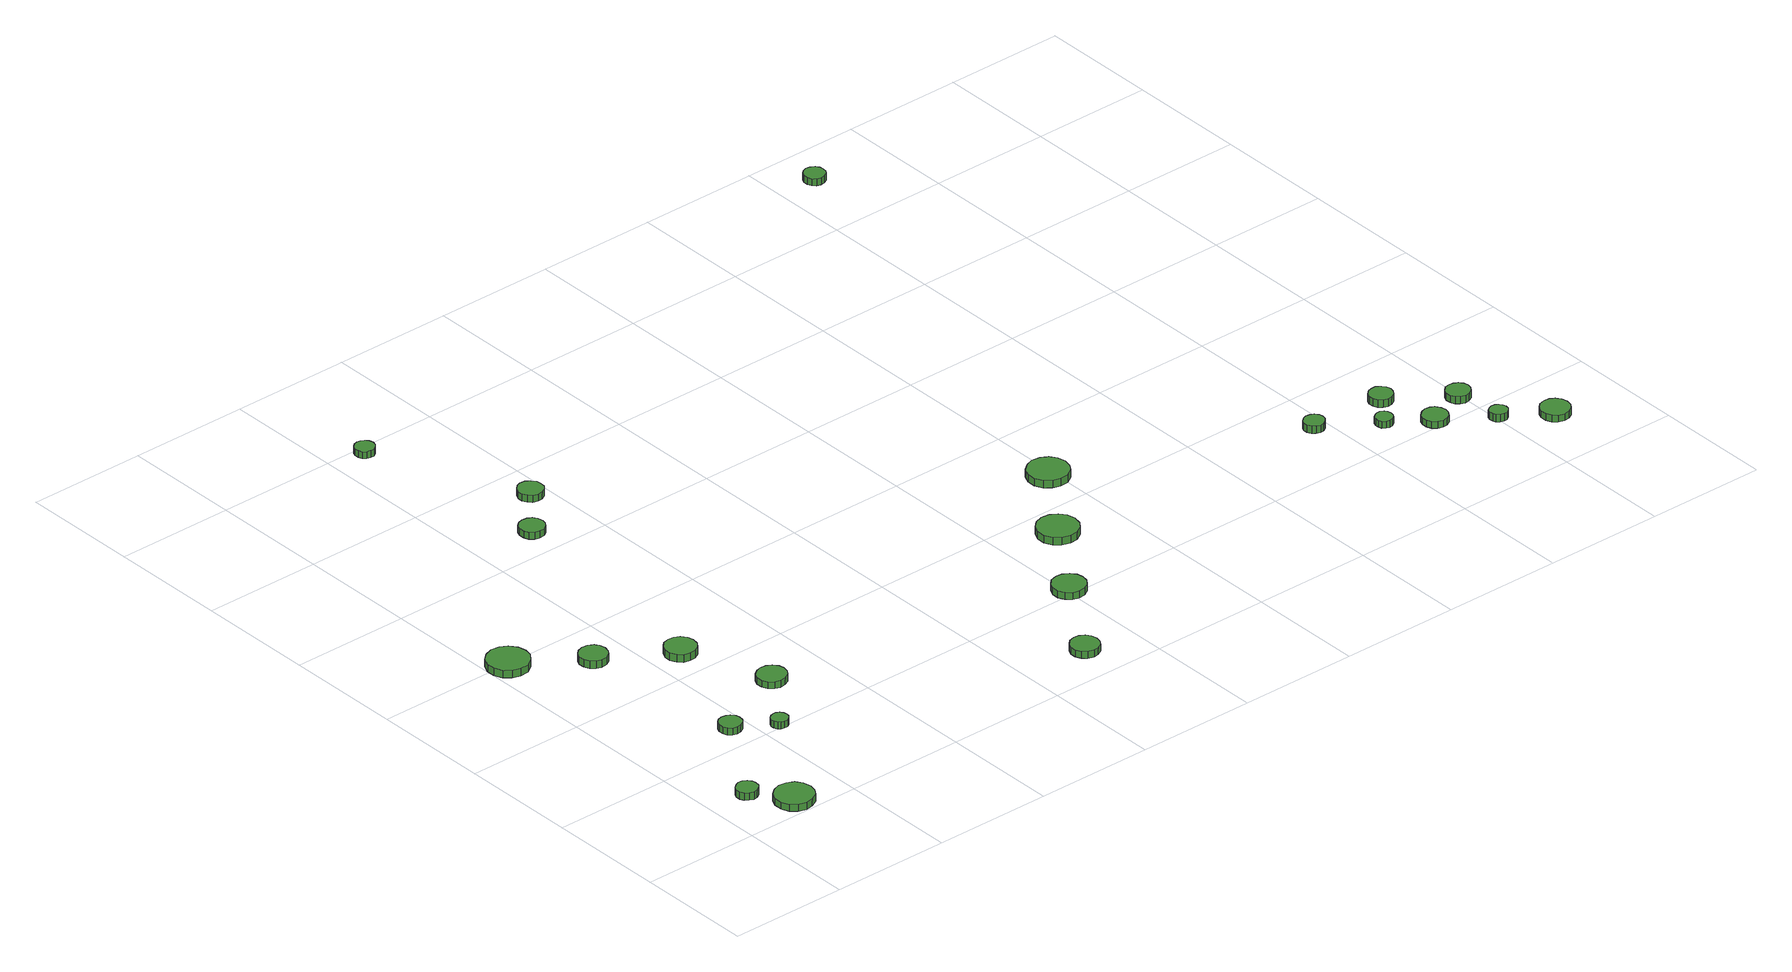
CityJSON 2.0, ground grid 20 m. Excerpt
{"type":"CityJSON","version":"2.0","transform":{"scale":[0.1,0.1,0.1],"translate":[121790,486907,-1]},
"CityObjects":{
"tree1":{"type":"SolitaryVegetationObject","attributes":{"function":"something"},"geometry":[{"type":"MultiSurface","lod":"1","boundaries":[[[0,1,2,3,4,5,6,7,8,9,10,11,12,13,14]],[[15,16,17,18,19,20,21,22,23,24,25,26,27,28,29]],[[0,29,28,1]],[[1,28,27,2]],[[2,27,26,3]],[[3,26,25,4]],[[4,25,24,5]],[[5,24,23,6]],[[6,23,22,7]],[[7,22,21,8]],[[8,21,20,9]],[[9,20,19,10]],[[10,19,18,11]],[[11,18,17,12]],[[12,17,16,13]],[[13,16,15,14]],[[14,15,29,0]]]}]},
"tree2":{"type":"SolitaryVegetationObject","attributes":{"function":"something"},"geometry":[{"type":"MultiSurface","lod":"1","boundaries":[[[30,31,32,33,34,35,36,37,38,39,40,41,42,43,44]],[[45,46,47,48,49,50,51,52,53,54,55,56,57,58,59]],[[30,59,58,31]],[[31,58,57,32]],[[32,57,56,33]],[[33,56,55,34]],[[34,55,54,35]],[[35,54,53,36]],[[36,53,52,37]],[[37,52,51,38]],[[38,51,50,39]],[[39,50,49,40]],[[40,49,48,41]],[[41,48,47,42]],[[42,47,46,43]],[[43,46,45,44]],[[44,45,59,30]]]}]},
"tree3":{"type":"SolitaryVegetationObject","attributes":{"function":"something"},"geometry":[{"type":"MultiSurface","lod":"1","boundaries":[[[60,61,62,63,64,65,66,67,68,69,70,71,72,73,74]],[[75,76,77,78,79,80,81,82,83,84,85,86,87,88,89]],[[60,89,88,61]],[[61,88,87,62]],[[62,87,86,63]],[[63,86,85,64]],[[64,85,84,65]],[[65,84,83,66]],[[66,83,82,67]],[[67,82,81,68]],[[68,81,80,69]],[[69,80,79,70]],[[70,79,78,71]],[[71,78,77,72]],[[72,77,76,73]],[[73,76,75,74]],[[74,75,89,60]]]}]},
"tree4":{"type":"SolitaryVegetationObject","attributes":{"function":"something"},"geometry":[{"type":"MultiSurface","lod":"1","boundaries":[[[90,91,92,93,94,95,96,97,98,99,100,101,102,103,104]],[[105,106,107,108,109,110,111,112,113,114,115,116,117,118,119]],[[90,119,118,91]],[[91,118,117,92]],[[92,117,116,93]],[[93,116,115,94]],[[94,115,114,95]],[[95,114,113,96]],[[96,113,112,97]],[[97,112,111,98]],[[98,111,110,99]],[[99,110,109,100]],[[100,109,108,101]],[[101,108,107,102]],[[102,107,106,103]],[[103,106,105,104]],[[104,105,119,90]]]}]},
"tree5":{"type":"SolitaryVegetationObject","attributes":{"function":"something"},"geometry":[{"type":"MultiSurface","lod":"1","boundaries":[[[120,121,122,123,124,125,126,127,128,129,130,131,132,133,134]],[[135,136,137,138,139,140,141,142,143,144,145,146,147,148,149]],[[120,149,148,121]],[[121,148,147,122]],[[122,147,146,123]],[[123,146,145,124]],[[124,145,144,125]],[[125,144,143,126]],[[126,143,142,127]],[[127,142,141,128]],[[128,141,140,129]],[[129,140,139,130]],[[130,139,138,131]],[[131,138,137,132]],[[132,137,136,133]],[[133,136,135,134]],[[134,135,149,120]]]}]},
"tree6":{"type":"SolitaryVegetationObject","attributes":{"function":"something"},"geometry":[{"type":"MultiSurface","lod":"1","boundaries":[[[150,151,152,153,154,155,156,157,158,159,160,161,162,163,164]],[[165,166,167,168,169,170,171,172,173,174,175,176,177,178,179]],[[150,179,178,151]],[[151,178,177,152]],[[152,177,176,153]],[[153,176,175,154]],[[154,175,174,155]],[[155,174,173,156]],[[156,173,172,157]],[[157,172,171,158]],[[158,171,170,159]],[[159,170,169,160]],[[160,169,168,161]],[[161,168,167,162]],[[162,167,166,163]],[[163,166,165,164]],[[164,165,179,150]]]}]},
"tree7":{"type":"SolitaryVegetationObject","attributes":{"function":"something"},"geometry":[{"type":"MultiSurface","lod":"1","boundaries":[[[180,181,182,183,184,185,186,187,188,189,190,191,192,193,194]],[[195,196,197,198,199,200,201,202,203,204,205,206,207,208,209]],[[180,209,208,181]],[[181,208,207,182]],[[182,207,206,183]],[[183,206,205,184]],[[184,205,204,185]],[[185,204,203,186]],[[186,203,202,187]],[[187,202,201,188]],[[188,201,200,189]],[[189,200,199,190]],[[190,199,198,191]],[[191,198,197,192]],[[192,197,196,193]],[[193,196,195,194]],[[194,195,209,180]]]}]},
"tree8":{"type":"SolitaryVegetationObject","attributes":{"function":"something"},"geometry":[{"type":"MultiSurface","lod":"1","boundaries":[[[210,211,212,213,214,215,216,217,218,219,220,221,222,223,224]],[[225,226,227,228,229,230,231,232,233,234,235,236,237,238,239]],[[210,239,238,211]],[[211,238,237,212]],[[212,237,236,213]],[[213,236,235,214]],[[214,235,234,215]],[[215,234,233,216]],[[216,233,232,217]],[[217,232,231,218]],[[218,231,230,219]],[[219,230,229,220]],[[220,229,228,221]],[[221,228,227,222]],[[222,227,226,223]],[[223,226,225,224]],[[224,225,239,210]]]}]},
"tree9":{"type":"SolitaryVegetationObject","attributes":{"function":"something"},"geometry":[{"type":"MultiSurface","lod":"1","boundaries":[[[240,241,242,243,244,245,246,247,248,249,250,251,252,253,254]],[[255,256,257,258,259,260,261,262,263,264,265,266,267,268,269]],[[240,269,268,241]],[[241,268,267,242]],[[242,267,266,243]],[[243,266,265,244]],[[244,265,264,245]],[[245,264,263,246]],[[246,263,262,247]],[[247,262,261,248]],[[248,261,260,249]],[[249,260,259,250]],[[250,259,258,251]],[[251,258,257,252]],[[252,257,256,253]],[[253,256,255,254]],[[254,255,269,240]]]}]},
"tree10":{"type":"SolitaryVegetationObject","attributes":{"function":"something"},"geometry":[{"type":"MultiSurface","lod":"1","boundaries":[[[270,271,272,273,274,275,276,277,278,279,280,281,282,283,284]],[[285,286,287,288,289,290,291,292,293,294,295,296,297,298,299]],[[270,299,298,271]],[[271,298,297,272]],[[272,297,296,273]],[[273,296,295,274]],[[274,295,294,275]],[[275,294,293,276]],[[276,293,292,277]],[[277,292,291,278]],[[278,291,290,279]],[[279,290,289,280]],[[280,289,288,281]],[[281,288,287,282]],[[282,287,286,283]],[[283,286,285,284]],[[284,285,299,270]]]}]},
"tree11":{"type":"SolitaryVegetationObject","attributes":{"function":"something"},"geometry":[{"type":"MultiSurface","lod":"1","boundaries":[[[300,301,302,303,304,305,306,307,308,309,310,311,312,313,314]],[[315,316,317,318,319,320,321,322,323,324,325,326,327,328,329]],[[300,329,328,301]],[[301,328,327,302]],[[302,327,326,303]],[[303,326,325,304]],[[304,325,324,305]],[[305,324,323,306]],[[306,323,322,307]],[[307,322,321,308]],[[308,321,320,309]],[[309,320,319,310]],[[310,319,318,311]],[[311,318,317,312]],[[312,317,316,313]],[[313,316,315,314]],[[314,315,329,300]]]}]},
"tree12":{"type":"SolitaryVegetationObject","attributes":{"function":"something"},"geometry":[{"type":"MultiSurface","lod":"1","boundaries":[[[330,331,332,333,334,335,336,337,338,339,340,341,342,343,344]],[[345,346,347,348,349,350,351,352,353,354,355,356,357,358,359]],[[330,359,358,331]],[[331,358,357,332]],[[332,357,356,333]],[[333,356,355,334]],[[334,355,354,335]],[[335,354,353,336]],[[336,353,352,337]],[[337,352,351,338]],[[338,351,350,339]],[[339,350,349,340]],[[340,349,348,341]],[[341,348,347,342]],[[342,347,346,343]],[[343,346,345,344]],[[344,345,359,330]]]}]},
"tree13":{"type":"SolitaryVegetationObject","attributes":{"function":"something"},"geometry":[{"type":"MultiSurface","lod":"1","boundaries":[[[360,361,362,363,364,365,366,367,368,369,370,371,372,373,374]],[[375,376,377,378,379,380,381,382,383,384,385,386,387,388,389]],[[360,389,388,361]],[[361,388,387,362]],[[362,387,386,363]],[[363,386,385,364]],[[364,385,384,365]],[[365,384,383,366]],[[366,383,382,367]],[[367,382,381,368]],[[368,381,380,369]],[[369,380,379,370]],[[370,379,378,371]],[[371,378,377,372]],[[372,377,376,373]],[[373,376,375,374]],[[374,375,389,360]]]}]},
"tree14":{"type":"SolitaryVegetationObject","attributes":{"function":"something"},"geometry":[{"type":"MultiSurface","lod":"1","boundaries":[[[390,391,392,393,394,395,396,397,398,399,400,401,402,403,404]],[[405,406,407,408,409,410,411,412,413,414,415,416,417,418,419]],[[390,419,418,391]],[[391,418,417,392]],[[392,417,416,393]],[[393,416,415,394]],[[394,415,414,395]],[[395,414,413,396]],[[396,413,412,397]],[[397,412,411,398]],[[398,411,410,399]],[[399,410,409,400]],[[400,409,408,401]],[[401,408,407,402]],[[402,407,406,403]],[[403,406,405,404]],[[404,405,419,390]]]}]},
"tree15":{"type":"SolitaryVegetationObject","attributes":{"function":"something"},"geometry":[{"type":"MultiSurface","lod":"1","boundaries":[[[420,421,422,423,424,425,426,427,428,429,430,431,432,433,434]],[[435,436,437,438,439,440,441,442,443,444,445,446,447,448,449]],[[420,449,448,421]],[[421,448,447,422]],[[422,447,446,423]],[[423,446,445,424]],[[424,445,444,425]],[[425,444,443,426]],[[426,443,442,427]],[[427,442,441,428]],[[428,441,440,429]],[[429,440,439,430]],[[430,439,438,431]],[[431,438,437,432]],[[432,437,436,433]],[[433,436,435,434]],[[434,435,449,420]]]}]},
"tree16":{"type":"SolitaryVegetationObject","attributes":{"function":"something"},"geometry":[{"type":"MultiSurface","lod":"1","boundaries":[[[450,451,452,453,454,455,456,457,458,459,460,461,462,463,464]],[[465,466,467,468,469,470,471,472,473,474,475,476,477,478,479]],[[450,479,478,451]],[[451,478,477,452]],[[452,477,476,453]],[[453,476,475,454]],[[454,475,474,455]],[[455,474,473,456]],[[456,473,472,457]],[[457,472,471,458]],[[458,471,470,459]],[[459,470,469,460]],[[460,469,468,461]],[[461,468,467,462]],[[462,467,466,463]],[[463,466,465,464]],[[464,465,479,450]]]}]},
"tree17":{"type":"SolitaryVegetationObject","attributes":{"function":"something"},"geometry":[{"type":"MultiSurface","lod":"1","boundaries":[[[480,481,482,483,484,485,486,487,488,489,490,491,492,493,494]],[[495,496,497,498,499,500,501,502,503,504,505,506,507,508,509]],[[480,509,508,481]],[[481,508,507,482]],[[482,507,506,483]],[[483,506,505,484]],[[484,505,504,485]],[[485,504,503,486]],[[486,503,502,487]],[[487,502,501,488]],[[488,501,500,489]],[[489,500,499,490]],[[490,499,498,491]],[[491,498,497,492]],[[492,497,496,493]],[[493,496,495,494]],[[494,495,509,480]]]}]},
"tree18":{"type":"SolitaryVegetationObject","attributes":{"function":"something"},"geometry":[{"type":"MultiSurface","lod":"1","boundaries":[[[510,511,512,513,514,515,516,517,518,519,520,521,522,523,524]],[[525,526,527,528,529,530,531,532,533,534,535,536,537,538,539]],[[510,539,538,511]],[[511,538,537,512]],[[512,537,536,513]],[[513,536,535,514]],[[514,535,534,515]],[[515,534,533,516]],[[516,533,532,517]],[[517,532,531,518]],[[518,531,530,519]],[[519,530,529,520]],[[520,529,528,521]],[[521,528,527,522]],[[522,527,526,523]],[[523,526,525,524]],[[524,525,539,510]]]}]},
"tree19":{"type":"SolitaryVegetationObject","attributes":{"function":"something"},"geometry":[{"type":"MultiSurface","lod":"1","boundaries":[[[540,541,542,543,544,545,546,547,548,549,550,551,552,553,554]],[[555,556,557,558,559,560,561,562,563,564,565,566,567,568,569]],[[540,569,568,541]],[[541,568,567,542]],[[542,567,566,543]],[[543,566,565,544]],[[544,565,564,545]],[[545,564,563,546]],[[546,563,562,547]],[[547,562,561,548]],[[548,561,560,549]],[[549,560,559,550]],[[550,559,558,551]],[[551,558,557,552]],[[552,557,556,553]],[[553,556,555,554]],[[554,555,569,540]]]}]},
"tree20":{"type":"SolitaryVegetationObject","attributes":{"function":"something"},"geometry":[{"type":"MultiSurface","lod":"1","boundaries":[[[570,571,572,573,574,575,576,577,578,579,580,581,582,583,584]],[[585,586,587,588,589,590,591,592,593,594,595,596,597,598,599]],[[570,599,598,571]],[[571,598,597,572]],[[572,597,596,573]],[[573,596,595,574]],[[574,595,594,575]],[[575,594,593,576]],[[576,593,592,577]],[[577,592,591,578]],[[578,591,590,579]],[[579,590,589,580]],[[580,589,588,581]],[[581,588,587,582]],[[582,587,586,583]],[[583,586,585,584]],[[584,585,599,570]]]}]},
"tree21":{"type":"SolitaryVegetationObject","attributes":{"function":"something"},"geometry":[{"type":"MultiSurface","lod":"1","boundaries":[[[600,601,602,603,604,605,606,607,608,609,610,611,612,613,614]],[[615,616,617,618,619,620,621,622,623,624,625,626,627,628,629]],[[600,629,628,601]],[[601,628,627,602]],[[602,627,626,603]],[[603,626,625,604]],[[604,625,624,605]],[[605,624,623,606]],[[606,623,622,607]],[[607,622,621,608]],[[608,621,620,609]],[[609,620,619,610]],[[610,619,618,611]],[[611,618,617,612]],[[612,617,616,613]],[[613,616,615,614]],[[614,615,629,600]]]}]},
"tree22":{"type":"SolitaryVegetationObject","attributes":{"function":"something"},"geometry":[{"type":"MultiSurface","lod":"1","boundaries":[[[630,631,632,633,634,635,636,637,638,639,640,641,642,643,644]],[[645,646,647,648,649,650,651,652,653,654,655,656,657,658,659]],[[630,659,658,631]],[[631,658,657,632]],[[632,657,656,633]],[[633,656,655,634]],[[634,655,654,635]],[[635,654,653,636]],[[636,653,652,637]],[[637,652,651,638]],[[638,651,650,639]],[[639,650,649,640]],[[640,649,648,641]],[[641,648,647,642]],[[642,647,646,643]],[[643,646,645,644]],[[644,645,659,630]]]}]},
"tree23":{"type":"SolitaryVegetationObject","attributes":{"function":"something"},"geometry":[{"type":"MultiSurface","lod":"1","boundaries":[[[660,661,662,663,664,665,666,667,668,669,670,671,672,673,674]],[[675,676,677,678,679,680,681,682,683,684,685,686,687,688,689]],[[660,689,688,661]],[[661,688,687,662]],[[662,687,686,663]],[[663,686,685,664]],[[664,685,684,665]],[[665,684,683,666]],[[666,683,682,667]],[[667,682,681,668]],[[668,681,680,669]],[[669,680,679,670]],[[670,679,678,671]],[[671,678,677,672]],[[672,677,676,673]],[[673,676,675,674]],[[674,675,689,660]]]}]}
},
"vertices":[
[87,91,19],[86,98,19],[81,104,19],[75,108,19],[68,109,19],[61,106,19],[55,101,19],[52,95,19],[52,87,19],[55,81,19],[61,76,19],[68,73,19],[75,74,19],[81,78,19],[86,84,19],[86,84,6],[81,78,6],[75,74,6],[68,73,6],[61,76,6],[55,81,6],[52,87,6],[52,95,6],[55,101,6],[61,106,6],[68,109,6],[75,108,6],[81,104,6],[86,98,6],[87,91,6],
[145,34,17],[142,47,17],[135,58,17],[123,64,17],[110,66,17],[97,61,17],[87,53,17],[82,41,17],[82,27,17],[87,15,17],[97,6,17],[110,2,17],[123,4,17],[135,10,17],[142,21,17],[142,21,5],[135,10,5],[123,4,5],[110,2,5],[97,6,5],[87,15,5],[82,27,5],[82,41,5],[87,53,5],[97,61,5],[110,66,5],[123,64,5],[135,58,5],[142,47,5],[145,34,5],
[69,595,19],[66,609,19],[57,621,19],[45,628,19],[30,630,19],[17,625,19],[6,616,19],[0,602,19],[0,588,19],[6,575,19],[17,565,19],[30,561,19],[45,562,19],[57,570,19],[66,581,19],[66,581,6],[57,570,6],[45,562,6],[30,561,6],[17,565,6],[6,575,6],[0,588,6],[0,602,6],[6,616,6],[17,625,6],[30,630,6],[45,628,6],[57,621,6],[66,609,6],[69,595,6],
[185,242,22],[184,249,22],[179,256,22],[172,259,22],[164,260,22],[157,258,22],[151,253,22],[148,246,22],[148,238,22],[151,231,22],[157,225,22],[164,223,22],[172,224,22],[179,228,22],[184,234,22],[184,234,10],[179,228,10],[172,224,10],[164,223,10],[157,225,10],[151,231,10],[148,238,10],[148,246,10],[151,253,10],[157,258,10],[164,260,10],[172,259,10],[179,256,10],[184,249,10],[185,242,10],
[245,204,21],[244,210,21],[240,215,21],[235,218,21],[229,218,21],[224,216,21],[220,213,21],[217,207,21],[217,202,21],[220,196,21],[224,192,21],[229,191,21],[235,191,21],[240,194,21],[244,199,21],[244,199,9],[240,194,9],[235,191,9],[229,191,9],[224,192,9],[220,196,9],[217,202,9],[217,207,9],[220,213,9],[224,216,9],[229,218,9],[235,218,9],[240,215,9],[244,210,9],[245,204,9],
[160,520,22],[158,530,22],[153,537,22],[144,542,22],[134,543,22],[125,540,22],[118,534,22],[114,525,22],[114,515,22],[118,506,22],[125,500,22],[134,497,22],[144,498,22],[153,503,22],[158,510,22],[158,510,9],[153,503,9],[144,498,9],[134,497,9],[125,500,9],[118,506,9],[114,515,9],[114,525,9],[118,534,9],[125,540,9],[134,543,9],[144,542,9],[153,537,9],[158,530,9],[160,520,9],
[267,443,29],[265,453,29],[258,462,29],[249,467,29],[239,468,29],[228,465,29],[221,458,29],[216,448,29],[216,437,29],[221,427,29],[228,420,29],[239,417,29],[249,418,29],[258,423,29],[265,432,29],[265,432,16],[258,423,16],[249,418,16],[239,417,16],[228,420,16],[221,427,16],[216,437,16],[216,448,16],[221,458,16],[228,465,16],[239,468,16],[249,467,16],[258,462,16],[265,453,16],[267,443,16],
[321,299,26],[319,308,26],[313,316,26],[304,321,26],[294,322,26],[285,319,26],[277,313,26],[273,304,26],[273,294,26],[277,285,26],[285,278,26],[294,275,26],[304,276,26],[313,281,26],[319,289,26],[319,289,14],[313,281,14],[304,276,14],[294,275,14],[285,278,14],[277,285,14],[273,294,14],[273,304,14],[277,313,14],[285,319,14],[294,322,14],[304,321,14],[313,316,14],[319,308,14],[321,299,14],
[322,850,22],[320,859,22],[315,866,22],[308,870,22],[299,871,22],[291,869,22],[284,863,22],[281,855,22],[281,846,22],[284,838,22],[291,832,22],[299,830,22],[308,831,22],[315,835,22],[320,842,22],[320,842,10],[315,835,10],[308,831,10],[299,830,10],[291,832,10],[284,838,10],[281,846,10],[281,855,10],[284,863,10],[291,869,10],[299,871,10],[308,870,10],[315,866,10],[320,859,10],[322,850,10],
[271,1178,24],[269,1185,24],[265,1190,24],[259,1193,24],[253,1194,24],[246,1192,24],[241,1187,24],[239,1181,24],[239,1175,24],[241,1168,24],[246,1164,24],[253,1162,24],[259,1162,24],[265,1166,24],[269,1171,24],[269,1171,12],[265,1166,12],[259,1162,12],[253,1162,12],[246,1164,12],[241,1168,12],[239,1175,12],[239,1181,12],[241,1187,12],[246,1192,12],[253,1194,12],[259,1193,12],[265,1190,12],[269,1185,12],[271,1178,12],
[385,928,24],[384,936,24],[378,943,24],[371,948,24],[362,949,24],[354,946,24],[348,940,24],[344,932,24],[344,924,24],[348,916,24],[354,910,24],[362,907,24],[371,908,24],[378,912,24],[384,919,24],[384,919,12],[378,912,12],[371,908,12],[362,907,12],[354,910,12],[348,916,12],[344,924,12],[344,932,12],[348,940,12],[354,946,12],[362,949,12],[371,948,12],[378,943,12],[384,936,12],[385,928,12],
[733,64,21],[731,74,21],[726,82,21],[717,87,21],[708,88,21],[698,85,21],[691,78,21],[687,69,21],[687,60,21],[691,51,21],[698,44,21],[708,41,21],[717,42,21],[726,47,21],[731,55,21],[731,55,9],[726,47,9],[717,42,9],[708,41,9],[698,44,9],[691,51,9],[687,60,9],[687,69,9],[691,78,9],[698,85,9],[708,88,9],[717,87,9],[726,82,9],[731,74,9],[733,64,9],
[826,204,24],[824,215,24],[817,224,24],[807,230,24],[796,231,24],[785,228,24],[777,220,24],[772,210,24],[772,198,24],[777,188,24],[785,180,24],[796,177,24],[807,178,24],[817,184,24],[824,193,24],[824,193,12],[817,184,12],[807,178,12],[796,177,12],[785,180,12],[777,188,12],[772,198,12],[772,210,12],[777,220,12],[785,228,12],[796,231,12],[807,230,12],[817,224,12],[824,215,12],[826,204,12],
[918,329,30],[915,343,30],[907,354,30],[895,361,30],[881,363,30],[867,358,30],[857,349,30],[851,336,30],[851,322,30],[857,309,30],[867,300,30],[881,296,30],[895,297,30],[907,304,30],[915,315,30],[915,315,17],[907,304,17],[895,297,17],[881,296,17],[867,300,17],[857,309,17],[851,322,17],[851,336,17],[857,349,17],[867,358,17],[881,363,17],[895,361,17],[907,354,17],[915,343,17],[918,329,17],
[1005,452,36],[1002,466,36],[994,477,36],[982,484,36],[968,486,36],[955,481,36],[944,472,36],[938,459,36],[938,445,36],[944,432,36],[955,423,36],[968,419,36],[982,420,36],[994,427,36],[1002,438,36],[1002,438,23],[994,427,23],[982,420,23],[968,419,23],[955,423,23],[944,432,23],[938,445,23],[938,459,23],[944,472,23],[955,481,23],[968,486,23],[982,484,23],[994,477,23],[1002,466,23],[1005,452,23],
[1379,299,34],[1378,306,34],[1373,312,34],[1367,315,34],[1360,316,34],[1354,314,34],[1348,309,34],[1345,303,34],[1345,296,34],[1348,289,34],[1354,285,34],[1360,282,34],[1367,283,34],[1373,287,34],[1378,292,34],[1378,292,21],[1373,287,21],[1367,283,21],[1360,282,21],[1354,285,21],[1348,289,21],[1345,296,21],[1345,303,21],[1348,309,21],[1354,314,21],[1360,316,21],[1367,315,21],[1373,312,21],[1378,306,21],[1379,299,21],
[1463,241,33],[1462,247,33],[1459,252,33],[1453,255,33],[1447,255,33],[1442,253,33],[1437,249,33],[1435,244,33],[1435,238,33],[1437,232,33],[1442,228,33],[1447,226,33],[1453,227,33],[1459,230,33],[1462,235,33],[1462,235,21],[1459,230,21],[1453,227,21],[1447,226,21],[1442,228,21],[1437,232,21],[1435,238,21],[1435,244,21],[1437,249,21],[1442,253,21],[1447,255,21],[1453,255,21],[1459,252,21],[1462,247,21],[1463,241,21],
[1532,197,32],[1530,205,32],[1525,213,32],[1518,217,32],[1509,218,32],[1501,215,32],[1494,209,32],[1491,201,32],[1491,193,32],[1494,185,32],[1501,179,32],[1509,176,32],[1518,177,32],[1525,181,32],[1530,189,32],[1530,189,20],[1525,181,20],[1518,177,20],[1509,176,20],[1501,179,20],[1494,185,20],[1491,193,20],[1491,201,20],[1494,209,20],[1501,215,20],[1509,218,20],[1518,217,20],[1525,213,20],[1530,205,20],[1532,197,20],
[1507,293,33],[1505,301,33],[1500,307,33],[1493,312,33],[1485,312,33],[1478,310,33],[1471,304,33],[1468,297,33],[1468,289,33],[1471,281,33],[1478,276,33],[1485,273,33],[1493,274,33],[1500,278,33],[1505,285,33],[1505,285,20],[1500,278,20],[1493,274,20],[1485,273,20],[1478,276,20],[1471,281,20],[1468,289,20],[1468,297,20],[1471,304,20],[1478,310,20],[1485,312,20],[1493,312,20],[1500,307,20],[1505,301,20],[1507,293,20],
[1606,145,32],[1605,151,32],[1601,156,32],[1596,159,32],[1590,160,32],[1584,158,32],[1579,154,32],[1577,148,32],[1577,142,32],[1579,137,32],[1584,133,32],[1590,131,32],[1596,131,32],[1601,134,32],[1605,139,32],[1605,139,19],[1601,134,19],[1596,131,19],[1590,131,19],[1584,133,19],[1579,137,19],[1577,142,19],[1577,148,19],[1579,154,19],[1584,158,19],[1590,160,19],[1596,159,19],[1601,156,19],[1605,151,19],[1606,145,19],
[1602,227,32],[1600,235,32],[1595,241,32],[1588,245,32],[1580,246,32],[1572,244,32],[1566,238,32],[1563,231,32],[1563,222,32],[1566,215,32],[1572,210,32],[1580,207,32],[1588,208,32],[1595,212,32],[1600,219,32],[1600,219,19],[1595,212,19],[1588,208,19],[1580,207,19],[1572,210,19],[1566,215,19],[1563,222,19],[1563,231,19],[1566,238,19],[1572,244,19],[1580,246,19],[1588,245,19],[1595,241,19],[1600,235,19],[1602,227,19],
[1277,1320,24],[1276,1327,24],[1272,1333,24],[1265,1337,24],[1258,1338,24],[1251,1335,24],[1246,1331,24],[1243,1324,24],[1243,1317,24],[1246,1310,24],[1251,1305,24],[1258,1303,24],[1265,1304,24],[1272,1307,24],[1276,1313,24],[1276,1313,12],[1272,1307,12],[1265,1304,12],[1258,1303,12],[1251,1305,12],[1246,1310,12],[1243,1317,12],[1243,1324,12],[1246,1331,12],[1251,1335,12],[1258,1338,12],[1265,1337,12],[1272,1333,12],[1276,1327,12],[1277,1320,12],
[1684,96,32],[1682,106,32],[1676,114,32],[1668,119,32],[1658,120,32],[1648,117,32],[1641,110,32],[1637,101,32],[1637,91,32],[1641,82,32],[1648,75,32],[1658,72,32],[1668,73,32],[1676,78,32],[1682,86,32],[1682,86,20],[1676,78,20],[1668,73,20],[1658,72,20],[1648,75,20],[1641,82,20],[1637,91,20],[1637,101,20],[1641,110,20],[1648,117,20],[1658,120,20],[1668,119,20],[1676,114,20],[1682,106,20],[1684,96,20]
]}
